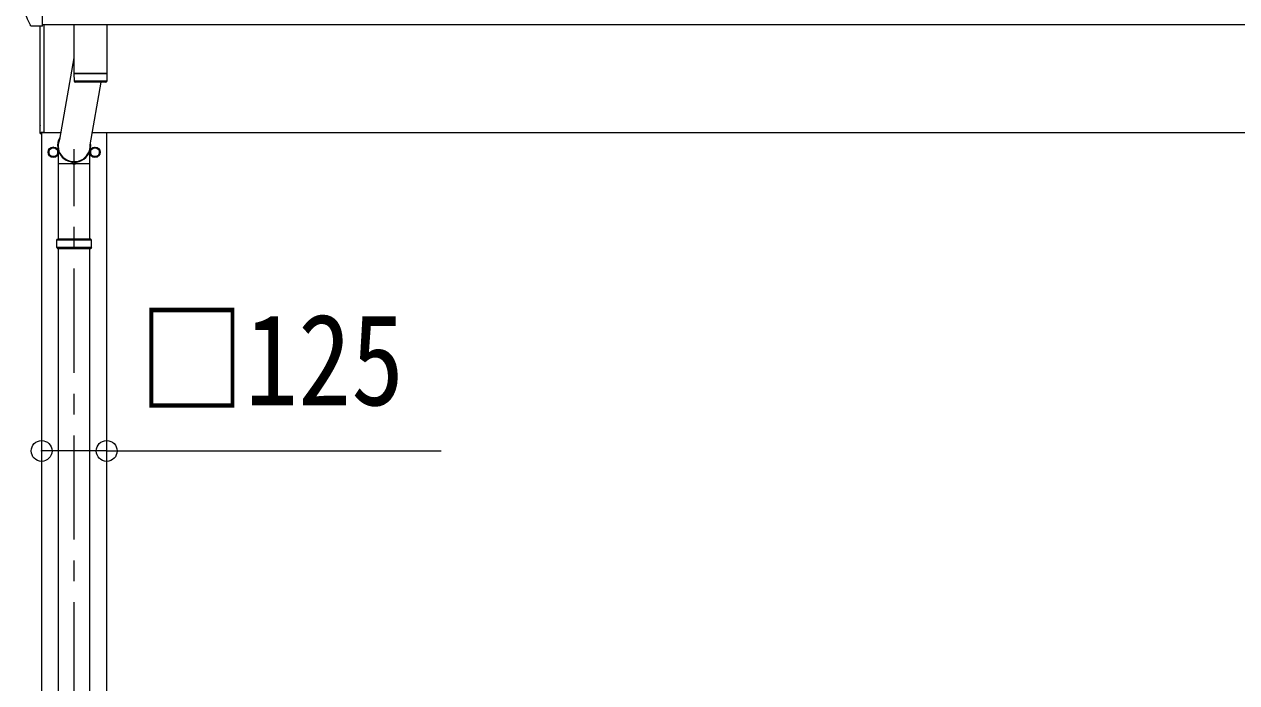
# Model space of a CAD drawing. Units: millimetres at full size, sheet at 1:40; details may follow other scales. Extents: x -11243 to 77708, y -7760 to 25636.
# Drawn here: x -8538 to -6210, y -3571 to -2307 of the extents above; entities that cross this region are included whole.
import ezdxf
from ezdxf.enums import TextEntityAlignment as Align

# ---------------------------------------------------------------- set-up
doc = ezdxf.new("R2010")
doc.units = ezdxf.units.MM
doc.header["$LTSCALE"] = 40
doc.header["$PDMODE"] = 32
doc.header["$PDSIZE"] = 40
doc.linetypes.add('CHAIN1', pattern=[8, 5, -1, 1, -1])
for name, color, linetype, lineweight in [('0-1_本体', 5, 'CHAIN1', 9), ('0-3_ELV2', 4, 'Continuous', 9), ('0-6_OTH_LINE', 6, 'Continuous', 9), ('0-9_OUTLINE', 7, 'Continuous', 9)]:
    doc.layers.add(name, color=color, linetype=linetype, lineweight=lineweight)
doc.styles.add('ＭＳ ゴシック', font='')
doc.styles.get('ＭＳ ゴシック').set_extended_font_data('MS Gothic')

msp = doc.modelspace()

# ---------------------------------------------------------------- linework, layer by layer
at = {"layer": '0-1_本体'}
msp.add_line((-8442, -5535.93), (-8442, -2546.37), dxfattribs=at)
at = {"layer": '0-3_ELV2'}
for p, q in [((-8502.5, -2310.33), (-8502.5, -2227.92)), ((-8502.5, -2310.33), (-8523.15, -2310.33)), ((-8507.5, -2516.01), (-8507.5, -2310.33)), ((-8507, -2516.41), (-8507, -2310.33)), ((-708.5, -2307.69), (-8502.5, -2307.69)), ((-8500.5, -2307.69), (-8500.5, -2514.01)), ((-8505.5, -2514.01), (-8500.5, -2514.01)), ((-8505.5, -2516.51), (-8505.5, -2514.01)), ((-8507, -2516.41), (-8507.01, -2516.47)), ((-8507, -2516.41), (-8507, -2516.41)), ((-8467.9, -2515.41), (-8505.5, -2515.41)), ((-8504.5, -2515.41), (-8504.5, -5370.41)), ((-2520.38, -2515.41), (-8407.26, -2515.41)), ((-8379.5, -5370.41), (-8379.5, -2515.41)), ((-8473.4, -2552.16), (-8473.5, -2552.16)), ((-8473.4, -2552.66), (-8473.5, -2552.66)), ((-8410.6, -2552.16), (-8410.5, -2552.16)), ((-8410.6, -2552.66), (-8410.5, -2552.66))]:
    msp.add_line(p, q, dxfattribs=at)
for points in [[(-8537.82, -2282.51), (-8534.97, -2289.33), (-8532.02, -2296.06), (-8528.98, -2302.71), (-8525.86, -2309.27)], [(-8523.17, -2310.33), (-8523.55, -2310.33), (-8523.9, -2310.32), (-8524.21, -2310.3), (-8524.49, -2310.27), (-8524.8, -2310.19), (-8525.13, -2310.05), (-8525.44, -2309.84), (-8525.7, -2309.56), (-8525.87, -2309.22)], [(-8507.01, -2516.47), (-8507.01, -2516.51), (-8507.01, -2516.51)], [(-8507, -2516.51), (-8507, -2516.51), (-8505.5, -2516.51)]]:
    msp.add_lwpolyline(points, dxfattribs=at)
for points in [[(-8482, -2542.59), (-8490.5, -2547.5), (-8490.5, -2557.31), (-8482, -2562.22), (-8473.5, -2557.31), (-8473.5, -2547.5)], [(-8402, -2542.59), (-8393.5, -2547.5), (-8393.5, -2557.31), (-8402, -2562.22), (-8410.5, -2557.31), (-8410.5, -2547.5)]]:
    msp.add_lwpolyline(points, close=True, dxfattribs=at)
for centre, radius in [((-8482, -2552.41), 10), ((-8482, -2552.41), 8.5), ((-8402, -2552.41), 10), ((-8402, -2552.41), 8.5)]:
    msp.add_circle(centre, radius, dxfattribs=at)
for centre, radius, start, end in [((-8494.85, -2501.34), 12.15, 179.0404, 180.9596), ((-8507, -2516.01), 0.5, 180, 269.5), ((-8482, -2552.41), 8.6, 171.25399, 188.74601), ((-8482, -2552.41), 8.6, 111.25399, 128.74601), ((-8482, -2552.41), 8.6, 231.25399, 248.74601), ((-8482, -2552.41), 8.6, 51.25399, 68.74601), ((-8482, -2552.41), 8.6, 291.25399, 308.74601), ((-8482, -2552.41), 8.6, 1.66581, 8.74601), ((-8482, -2552.41), 8.6, 351.25399, 358.33419), ((-8402, -2552.41), 8.6, 171.25399, 178.33419), ((-8402, -2552.41), 8.6, 181.66581, 188.74601), ((-8402, -2552.41), 8.6, 111.25399, 128.74601), ((-8402, -2552.41), 8.6, 231.25399, 248.74601), ((-8402, -2552.41), 8.6, 51.25399, 68.74601), ((-8402, -2552.41), 8.6, 291.25399, 308.74601), ((-8402, -2552.41), 8.6, 351.25399, 8.74601)]:
    msp.add_arc(centre, radius, start, end, dxfattribs=at)
at = {"layer": '0-6_OTH_LINE'}
for q in [(-8504.5, -3125.86), (-7737.12, -3125.86)]:
    msp.add_line((-8379.5, -3125.86), q, dxfattribs=at)
for p in [(-8504.5, -3125.86), (-8379.5, -3125.86)]:
    msp.add_point(p, dxfattribs=at)
at = {"layer": '0-9_OUTLINE'}
for p, q in [((-8442.5, -2307.69), (-8442.5, -2401.23)), ((-8378.5, -2401.23), (-8378.5, -2307.69)), ((-8442.5, -2371.45), (-8470.11, -2527.83)), ((-8378.5, -2401.23), (-8442.5, -2401.23)), ((-8442.5, -2402.23), (-8442.27, -2415.28)), ((-8378.5, -2402.23), (-8442.5, -2402.23)), ((-8442.27, -2415.23), (-8378.73, -2415.23)), ((-8381.73, -2418.23), (-8439.27, -2418.23)), ((-8438, -2401.23), (-8437.98, -2402.23)), ((-8411.28, -2538.02), (-8390.18, -2418.23)), ((-8383, -2401.23), (-8383.02, -2402.23)), ((-8378.73, -2415.28), (-8378.5, -2402.23)), ((-8472.15, -2574.13), (-8472.15, -2550.33)), ((-8411.85, -2574.13), (-8411.85, -2550.33)), ((-8472.15, -2574.13), (-8444.81, -2574.13)), ((-8471.85, -2719.41), (-8471.85, -2574.13)), ((-8444.68, -2574.47), (-8445.82, -2571.35)), ((-8444.91, -2573.84), (-8439.09, -2573.84)), ((-8444.68, -2574.47), (-8439.32, -2574.47)), ((-8439.32, -2574.47), (-8438.18, -2571.35)), ((-8439.19, -2574.13), (-8411.85, -2574.13)), ((-8412.15, -2719.41), (-8412.15, -2574.13)), ((-8475, -2721.41), (-8474, -2719.41)), ((-8475, -2735.41), (-8475, -2721.41)), ((-8409, -2721.41), (-8475, -2721.41)), ((-8410, -2719.41), (-8474, -2719.41)), ((-8409, -2721.41), (-8410, -2719.41)), ((-8409, -2735.41), (-8409, -2721.41)), ((-8475, -2735.41), (-8474, -2737.41)), ((-8409, -2735.41), (-8475, -2735.41)), ((-8474, -2737.41), (-8410, -2737.41)), ((-8471.85, -3663.41), (-8471.85, -2737.41)), ((-8412.15, -3663.41), (-8412.15, -2737.41)), ((-8409, -2735.41), (-8410, -2737.41))]:
    msp.add_line(p, q, dxfattribs=at)
for centre, start, end in [((-8439.27, -2415.23), 181, 270.04832), ((-8381.73, -2415.23), 270, 359)]:
    msp.add_arc(centre, 3, start, end, dxfattribs=at)
for major_axis, ratio, start_param, end_param in [((-31.85, 0), 0.984694, 5.7540451, 9.6056637), ((-30.8, 0), 0.983336, 5.8618427, 9.4974605)]:
    msp.add_ellipse((-8442, -2540.22), major_axis=major_axis, ratio=ratio, start_param=start_param, end_param=end_param, dxfattribs=at)

# ---------------------------------------------------------------- texts
at = {"layer": '0-6_OTH_LINE', "color": 7, "style": 'ＭＳ ゴシック', "width": 0.85}
msp.add_text('□125', height=176, dxfattribs=at).set_placement((-8317.76, -3091.03), align=Align.BOTTOM_LEFT)

doc.saveas('drawing.dxf')
